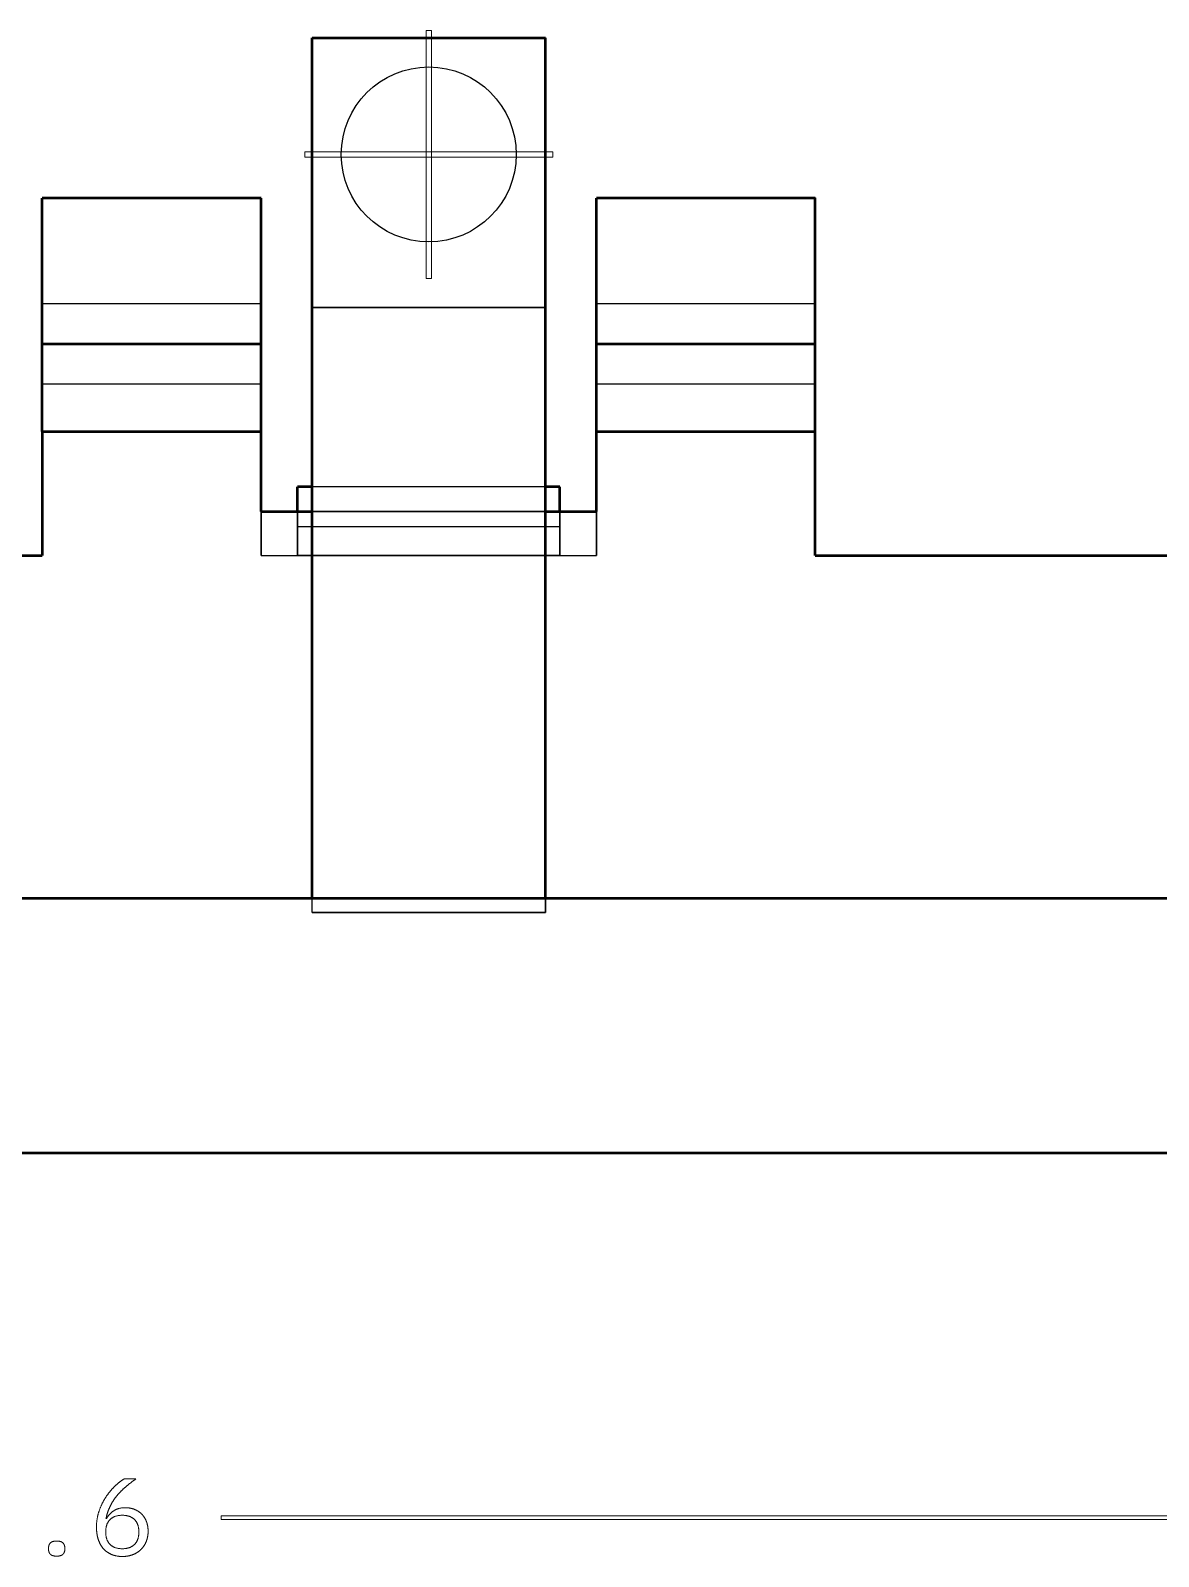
# Model space of a CAD drawing. Header units: millimetres. Extents: x 25 to 584, y 11 to 410.
# Drawn here: x 214.79 to 245.73, y 102.04 to 143.91 of the extents above; entities that cross this region are included whole.
import ezdxf

# ---------------------------------------------------------------- set-up
doc = ezdxf.new("R2010")
doc.units = ezdxf.units.MM
for name, color, linetype, lineweight in [('dims', 7, 'Continuous', 5), ('hidden', 7, 'Continuous', 25), ('part', 7, 'Continuous', 50)]:
    doc.layers.add(name, color=color, linetype=linetype, lineweight=lineweight)

msp = doc.modelspace()

# ---------------------------------------------------------------- linework, layer by layer
at = {"layer": 'dims'}
for p, q in [((225.636, 143.905), (225.636, 137.105)), ((225.786, 143.905), (225.636, 143.905)), ((225.786, 137.105), (225.786, 143.905)), ((229.111, 140.58), (222.311, 140.58)), ((222.311, 140.58), (222.311, 140.43)), ((222.311, 140.43), (229.111, 140.43)), ((229.111, 140.43), (229.111, 140.58)), ((225.636, 137.105), (225.786, 137.105)), ((217.68, 104.17), (217.356, 104.17)), ((216.87, 103.078), (216.855, 103.084)), ((220.013, 103.155), (220.013, 103.055)), ((284.851, 103.155), (220.013, 103.155)), ((220.013, 103.055), (284.851, 103.055)), ((216.852, 102.7), (216.852, 102.724)), ((217.758, 102.724), (217.758, 102.7)), ((215.283, 102.283), (215.283, 102.229)), ((215.727, 102.229), (215.727, 102.283))]:
    msp.add_line(p, q, dxfattribs=at)
for points in [[(216.847, 103.658), (216.957, 103.828), (217.092, 103.958)], [(217.092, 103.958), (217.227, 104.089), (217.356, 104.17)], [(217.375, 103.93), (217.242, 103.813), (217.14, 103.685)], [(217.68, 104.17), (217.509, 104.047), (217.375, 103.93)], [(216.667, 103.283), (216.738, 103.489), (216.847, 103.658)], [(216.969, 103.412), (216.9, 103.267), (216.855, 103.084)], [(217.14, 103.685), (217.038, 103.558), (216.969, 103.412)], [(216.597, 102.844), (216.597, 103.078), (216.667, 103.283)], [(216.97, 103.054), (216.852, 102.937), (216.852, 102.724)], [(216.87, 103.078), (216.945, 103.207), (217.068, 103.292)], [(217.305, 103.171), (217.089, 103.171), (216.97, 103.054)], [(217.068, 103.292), (217.191, 103.378), (217.386, 103.378)], [(217.639, 103.054), (217.521, 103.171), (217.305, 103.171)], [(217.386, 103.378), (217.524, 103.378), (217.638, 103.333)], [(217.638, 103.333), (217.752, 103.288), (217.836, 103.204)], [(217.758, 102.724), (217.758, 102.937), (217.639, 103.054)], [(217.836, 103.204), (217.92, 103.12), (217.966, 103)], [(217.966, 103), (218.013, 102.88), (218.013, 102.733)], [(216.646, 102.508), (216.597, 102.658), (216.597, 102.844)], [(216.852, 102.7), (216.852, 102.487), (216.97, 102.37)], [(217.639, 102.37), (217.758, 102.487), (217.758, 102.7)], [(218.013, 102.733), (218.013, 102.58), (217.962, 102.453)], [(215.283, 102.283), (215.283, 102.361), (215.332, 102.412)], [(215.332, 102.1), (215.283, 102.151), (215.283, 102.229)], [(215.332, 102.412), (215.382, 102.463), (215.505, 102.463)], [(215.505, 102.463), (215.628, 102.463), (215.677, 102.412)], [(215.677, 102.412), (215.727, 102.361), (215.727, 102.283)], [(215.727, 102.229), (215.727, 102.151), (215.677, 102.1)], [(216.787, 102.254), (216.696, 102.358), (216.646, 102.508)], [(217.011, 102.095), (216.879, 102.151), (216.787, 102.254)], [(216.97, 102.37), (217.089, 102.253), (217.305, 102.253)], [(217.305, 102.253), (217.521, 102.253), (217.639, 102.37)], [(217.819, 102.233), (217.728, 102.142), (217.597, 102.091)], [(217.962, 102.453), (217.911, 102.325), (217.819, 102.233)], [(215.505, 102.049), (215.382, 102.049), (215.332, 102.1)], [(215.677, 102.1), (215.628, 102.049), (215.505, 102.049)], [(217.308, 102.04), (217.143, 102.04), (217.011, 102.095)], [(217.597, 102.091), (217.467, 102.04), (217.308, 102.04)]]:
    msp.add_open_spline(points, degree=2, dxfattribs=at)
at = {"layer": 'hidden'}
for p, q in [((222.511, 136.305), (222.511, 143.705)), ((222.511, 143.705), (228.911, 143.705)), ((228.911, 136.305), (228.911, 143.705)), ((221.111, 136.405), (215.111, 136.405)), ((222.511, 136.305), (222.511, 130.705)), ((222.511, 136.305), (228.911, 136.305)), ((228.911, 136.305), (222.511, 136.305)), ((228.911, 136.305), (228.911, 130.705)), ((236.311, 136.405), (230.311, 136.405)), ((215.111, 132.905), (215.111, 135.305)), ((215.111, 135.305), (221.111, 135.305)), ((221.111, 132.905), (221.111, 135.305)), ((230.311, 132.905), (230.311, 135.305)), ((230.311, 135.305), (236.311, 135.305)), ((236.311, 132.905), (236.311, 135.305)), ((221.111, 134.205), (215.111, 134.205)), ((236.311, 134.205), (230.311, 134.205)), ((215.111, 132.905), (221.111, 132.905)), ((215.111, 129.505), (215.111, 132.905)), ((221.111, 132.905), (215.111, 132.905)), ((221.111, 132.905), (215.111, 132.905)), ((221.111, 129.505), (221.111, 132.905)), ((230.311, 132.905), (236.311, 132.905)), ((230.311, 129.505), (230.311, 132.905)), ((236.311, 132.905), (230.311, 132.905)), ((236.311, 132.905), (230.311, 132.905)), ((236.311, 132.905), (236.311, 129.505)), ((222.111, 131.385), (222.111, 130.293)), ((228.911, 131.385), (222.511, 131.385)), ((229.311, 131.385), (229.311, 130.293)), ((221.111, 130.705), (221.111, 129.505)), ((221.111, 130.705), (222.111, 130.705)), ((222.111, 130.705), (229.311, 130.705)), ((222.111, 129.505), (222.111, 130.705)), ((222.511, 119.705), (222.511, 130.705)), ((228.911, 130.705), (222.511, 130.705)), ((228.911, 130.705), (228.911, 119.705)), ((229.311, 130.705), (230.311, 130.705)), ((229.311, 129.505), (229.311, 130.705)), ((230.311, 130.705), (230.311, 129.505)), ((229.311, 130.293), (222.111, 130.293)), ((222.111, 130.293), (222.111, 129.505)), ((229.311, 130.293), (229.311, 129.505)), ((205.161, 129.505), (215.111, 129.505)), ((221.111, 129.505), (230.311, 129.505)), ((221.111, 129.505), (222.111, 129.505)), ((229.311, 129.505), (222.111, 129.505)), ((229.311, 129.505), (230.311, 129.505)), ((236.311, 129.505), (246.601, 129.505)), ((204.761, 120.105), (273.201, 120.105)), ((222.511, 119.705), (222.511, 120.105)), ((228.911, 119.705), (228.911, 120.105)), ((228.911, 119.705), (222.511, 119.705)), ((222.511, 119.705), (228.911, 119.705)), ((203.556, 113.105), (274.407, 113.105)), ((204.761, 113.105), (273.201, 113.105)), ((204.761, 113.105), (273.201, 113.105))]:
    msp.add_line(p, q, dxfattribs=at)
msp.add_circle((225.711, 140.505), 2.4, dxfattribs=at)
msp.add_circle((225.711, 140.505), 2.4, dxfattribs=at)
for points, degree, knots in [([(215.111, 139.305), (215.111, 139.292), (215.111, 139.28), (215.111, 139.242), (215.111, 139.205), (215.111, 139.143), (215.111, 139.081), (215.111, 138.995), (215.111, 138.909), (215.111, 138.8), (215.111, 138.692), (215.111, 138.562), (215.111, 138.432), (215.111, 138.283), (215.111, 138.133), (215.111, 137.966), (215.111, 137.799), (215.111, 137.616), (215.111, 137.433), (215.111, 137.237), (215.111, 137.041), (215.111, 136.833), (215.111, 136.626), (215.111, 136.411), (215.111, 136.195), (215.111, 135.754), (215.111, 135.305)], 2, [0, 0, 0, 0.071429, 0.071429, 0.142857, 0.142857, 0.214286, 0.214286, 0.285714, 0.285714, 0.357143, 0.357143, 0.428571, 0.428571, 0.5, 0.5, 0.571429, 0.571429, 0.642857, 0.642857, 0.714286, 0.714286, 0.785714, 0.785714, 0.857143, 0.857143, 1, 1, 1]), ([(221.111, 139.305), (221.111, 139.292), (221.111, 139.28), (221.111, 139.242), (221.111, 139.205), (221.111, 139.143), (221.111, 139.081), (221.111, 138.995), (221.111, 138.909), (221.111, 138.8), (221.111, 138.692), (221.111, 138.562), (221.111, 138.432), (221.111, 138.283), (221.111, 138.133), (221.111, 137.966), (221.111, 137.799), (221.111, 137.616), (221.111, 137.433), (221.111, 137.237), (221.111, 137.041), (221.111, 136.833), (221.111, 136.626), (221.111, 136.411), (221.111, 136.195), (221.111, 135.754), (221.111, 135.305)], 2, [0, 0, 0, 0.071429, 0.071429, 0.142857, 0.142857, 0.214286, 0.214286, 0.285714, 0.285714, 0.357143, 0.357143, 0.428571, 0.428571, 0.5, 0.5, 0.571429, 0.571429, 0.642857, 0.642857, 0.714286, 0.714286, 0.785714, 0.785714, 0.857143, 0.857143, 1, 1, 1]), ([(230.311, 139.305), (230.311, 139.292), (230.311, 139.28), (230.311, 139.242), (230.311, 139.205), (230.311, 139.143), (230.311, 139.081), (230.311, 138.995), (230.311, 138.909), (230.311, 138.8), (230.311, 138.692), (230.311, 138.562), (230.311, 138.432), (230.311, 138.283), (230.311, 138.133), (230.311, 137.966), (230.311, 137.799), (230.311, 137.616), (230.311, 137.433), (230.311, 137.237), (230.311, 137.041), (230.311, 136.833), (230.311, 136.626), (230.311, 136.411), (230.311, 136.195), (230.311, 135.754), (230.311, 135.305)], 2, [0, 0, 0, 0.071429, 0.071429, 0.142857, 0.142857, 0.214286, 0.214286, 0.285714, 0.285714, 0.357143, 0.357143, 0.428571, 0.428571, 0.5, 0.5, 0.571429, 0.571429, 0.642857, 0.642857, 0.714286, 0.714286, 0.785714, 0.785714, 0.857143, 0.857143, 1, 1, 1]), ([(236.311, 139.305), (236.311, 139.292), (236.311, 139.28), (236.311, 139.242), (236.311, 139.205), (236.311, 139.143), (236.311, 139.081), (236.311, 138.995), (236.311, 138.909), (236.311, 138.8), (236.311, 138.692), (236.311, 138.562), (236.311, 138.432), (236.311, 138.283), (236.311, 138.133), (236.311, 137.966), (236.311, 137.799), (236.311, 137.616), (236.311, 137.433), (236.311, 137.237), (236.311, 137.041), (236.311, 136.833), (236.311, 136.626), (236.311, 136.411), (236.311, 136.195), (236.311, 135.754), (236.311, 135.305)], 2, [0, 0, 0, 0.071429, 0.071429, 0.142857, 0.142857, 0.214286, 0.214286, 0.285714, 0.285714, 0.357143, 0.357143, 0.428571, 0.428571, 0.5, 0.5, 0.571429, 0.571429, 0.642857, 0.642857, 0.714286, 0.714286, 0.785714, 0.785714, 0.857143, 0.857143, 1, 1, 1]), ([(215.111, 135.305), (215.111, 135.491), (215.111, 135.668), (215.111, 135.784), (215.111, 135.89), (215.111, 135.941), (215.111, 135.991), (215.111, 136.037), (215.111, 136.083), (215.111, 136.124), (215.111, 136.165), (215.111, 136.201), (215.111, 136.236), (215.111, 136.266), (215.111, 136.296), (215.111, 136.32), (215.111, 136.343), (215.111, 136.36), (215.111, 136.377), (215.111, 136.388), (215.111, 136.398), (215.111, 136.402), (215.111, 136.405)], 2, [0, 0, 0, 0.336599, 0.336599, 0.560999, 0.560999, 0.673198, 0.673198, 0.785398, 0.785398, 0.897598, 0.897598, 1.009798, 1.009798, 1.121997, 1.121997, 1.234197, 1.234197, 1.346397, 1.346397, 1.458597, 1.458597, 1.570796, 1.570796, 1.570796]), ([(221.111, 135.305), (221.111, 135.491), (221.111, 135.668), (221.111, 135.784), (221.111, 135.89), (221.111, 135.941), (221.111, 135.991), (221.111, 136.037), (221.111, 136.083), (221.111, 136.124), (221.111, 136.165), (221.111, 136.201), (221.111, 136.236), (221.111, 136.266), (221.111, 136.296), (221.111, 136.32), (221.111, 136.343), (221.111, 136.36), (221.111, 136.377), (221.111, 136.388), (221.111, 136.398), (221.111, 136.402), (221.111, 136.405)], 2, [0, 0, 0, 0.336599, 0.336599, 0.560999, 0.560999, 0.673198, 0.673198, 0.785398, 0.785398, 0.897598, 0.897598, 1.009798, 1.009798, 1.121997, 1.121997, 1.234197, 1.234197, 1.346397, 1.346397, 1.458597, 1.458597, 1.570796, 1.570796, 1.570796]), ([(230.311, 135.305), (230.311, 135.491), (230.311, 135.668), (230.311, 135.784), (230.311, 135.89), (230.311, 135.941), (230.311, 135.991), (230.311, 136.037), (230.311, 136.083), (230.311, 136.124), (230.311, 136.165), (230.311, 136.201), (230.311, 136.236), (230.311, 136.266), (230.311, 136.296), (230.311, 136.32), (230.311, 136.343), (230.311, 136.36), (230.311, 136.377), (230.311, 136.388), (230.311, 136.398), (230.311, 136.402), (230.311, 136.405)], 2, [0, 0, 0, 0.336599, 0.336599, 0.560999, 0.560999, 0.673198, 0.673198, 0.785398, 0.785398, 0.897598, 0.897598, 1.009798, 1.009798, 1.121997, 1.121997, 1.234197, 1.234197, 1.346397, 1.346397, 1.458597, 1.458597, 1.570796, 1.570796, 1.570796]), ([(236.311, 135.305), (236.311, 135.491), (236.311, 135.668), (236.311, 135.784), (236.311, 135.89), (236.311, 135.941), (236.311, 135.991), (236.311, 136.037), (236.311, 136.083), (236.311, 136.124), (236.311, 136.165), (236.311, 136.201), (236.311, 136.236), (236.311, 136.266), (236.311, 136.296), (236.311, 136.32), (236.311, 136.343), (236.311, 136.36), (236.311, 136.377), (236.311, 136.388), (236.311, 136.398), (236.311, 136.402), (236.311, 136.405)], 2, [0, 0, 0, 0.336599, 0.336599, 0.560999, 0.560999, 0.673198, 0.673198, 0.785398, 0.785398, 0.897598, 0.897598, 1.009798, 1.009798, 1.121997, 1.121997, 1.234197, 1.234197, 1.346397, 1.346397, 1.458597, 1.458597, 1.570796, 1.570796, 1.570796]), ([(215.111, 134.205), (215.111, 134.207), (215.111, 134.21), (215.111, 134.212), (215.111, 134.219), (215.111, 134.226), (215.111, 134.233), (215.111, 134.244), (215.111, 134.255), (215.111, 134.267), (215.111, 134.282), (215.111, 134.298), (215.111, 134.314), (215.111, 134.334), (215.111, 134.354), (215.111, 134.374), (215.111, 134.397), (215.111, 134.421), (215.111, 134.445), (215.111, 134.472), (215.111, 134.5), (215.111, 134.527), (215.111, 134.558), (215.111, 134.589), (215.111, 134.619), (215.111, 134.685), (215.111, 134.754), (215.111, 134.828), (215.111, 134.977), (215.111, 135.14), (215.111, 135.305)], 3, [0, 0, 0, 0, 0.071429, 0.071429, 0.071429, 0.142857, 0.142857, 0.142857, 0.214286, 0.214286, 0.214286, 0.285714, 0.285714, 0.285714, 0.357143, 0.357143, 0.357143, 0.428571, 0.428571, 0.428571, 0.5, 0.5, 0.5, 0.571429, 0.571429, 0.571429, 0.714286, 0.714286, 0.714286, 1, 1, 1, 1]), ([(221.111, 134.205), (221.111, 134.207), (221.111, 134.21), (221.111, 134.212), (221.111, 134.219), (221.111, 134.226), (221.111, 134.233), (221.111, 134.244), (221.111, 134.255), (221.111, 134.267), (221.111, 134.282), (221.111, 134.298), (221.111, 134.314), (221.111, 134.334), (221.111, 134.354), (221.111, 134.374), (221.111, 134.397), (221.111, 134.421), (221.111, 134.445), (221.111, 134.472), (221.111, 134.5), (221.111, 134.527), (221.111, 134.558), (221.111, 134.589), (221.111, 134.619), (221.111, 134.685), (221.111, 134.754), (221.111, 134.828), (221.111, 134.977), (221.111, 135.14), (221.111, 135.305)], 3, [0, 0, 0, 0, 0.071429, 0.071429, 0.071429, 0.142857, 0.142857, 0.142857, 0.214286, 0.214286, 0.214286, 0.285714, 0.285714, 0.285714, 0.357143, 0.357143, 0.357143, 0.428571, 0.428571, 0.428571, 0.5, 0.5, 0.5, 0.571429, 0.571429, 0.571429, 0.714286, 0.714286, 0.714286, 1, 1, 1, 1]), ([(230.311, 134.205), (230.311, 134.207), (230.311, 134.21), (230.311, 134.212), (230.311, 134.219), (230.311, 134.226), (230.311, 134.233), (230.311, 134.244), (230.311, 134.255), (230.311, 134.267), (230.311, 134.282), (230.311, 134.298), (230.311, 134.314), (230.311, 134.334), (230.311, 134.354), (230.311, 134.374), (230.311, 134.397), (230.311, 134.421), (230.311, 134.445), (230.311, 134.472), (230.311, 134.5), (230.311, 134.527), (230.311, 134.558), (230.311, 134.589), (230.311, 134.619), (230.311, 134.685), (230.311, 134.754), (230.311, 134.828), (230.311, 134.977), (230.311, 135.14), (230.311, 135.305)], 3, [0, 0, 0, 0, 0.071429, 0.071429, 0.071429, 0.142857, 0.142857, 0.142857, 0.214286, 0.214286, 0.214286, 0.285714, 0.285714, 0.285714, 0.357143, 0.357143, 0.357143, 0.428571, 0.428571, 0.428571, 0.5, 0.5, 0.5, 0.571429, 0.571429, 0.571429, 0.714286, 0.714286, 0.714286, 1, 1, 1, 1]), ([(236.311, 134.205), (236.311, 134.207), (236.311, 134.21), (236.311, 134.212), (236.311, 134.219), (236.311, 134.226), (236.311, 134.233), (236.311, 134.244), (236.311, 134.255), (236.311, 134.267), (236.311, 134.282), (236.311, 134.298), (236.311, 134.314), (236.311, 134.334), (236.311, 134.354), (236.311, 134.374), (236.311, 134.397), (236.311, 134.421), (236.311, 134.445), (236.311, 134.472), (236.311, 134.5), (236.311, 134.527), (236.311, 134.558), (236.311, 134.589), (236.311, 134.619), (236.311, 134.685), (236.311, 134.754), (236.311, 134.828), (236.311, 134.977), (236.311, 135.14), (236.311, 135.305)], 3, [0, 0, 0, 0, 0.071429, 0.071429, 0.071429, 0.142857, 0.142857, 0.142857, 0.214286, 0.214286, 0.214286, 0.285714, 0.285714, 0.285714, 0.357143, 0.357143, 0.357143, 0.428571, 0.428571, 0.428571, 0.5, 0.5, 0.5, 0.571429, 0.571429, 0.571429, 0.714286, 0.714286, 0.714286, 1, 1, 1, 1])]:
    msp.add_open_spline(points, degree=degree, knots=knots, dxfattribs=at)
for points in [[(215.111, 136.405), (215.111, 136.377), (215.111, 136.296), (215.111, 136.165), (215.111, 135.991), (215.111, 135.782), (215.111, 135.55), (215.111, 135.305), (215.111, 135.06), (215.111, 134.828), (215.111, 134.619), (215.111, 134.445), (215.111, 134.314), (215.111, 134.233), (215.111, 134.205)], [(221.111, 136.405), (221.111, 136.377), (221.111, 136.296), (221.111, 136.165), (221.111, 135.991), (221.111, 135.782), (221.111, 135.55), (221.111, 135.305), (221.111, 135.06), (221.111, 134.828), (221.111, 134.619), (221.111, 134.445), (221.111, 134.314), (221.111, 134.233), (221.111, 134.205)], [(230.311, 136.405), (230.311, 136.377), (230.311, 136.296), (230.311, 136.165), (230.311, 135.991), (230.311, 135.782), (230.311, 135.55), (230.311, 135.305), (230.311, 135.06), (230.311, 134.828), (230.311, 134.619), (230.311, 134.445), (230.311, 134.314), (230.311, 134.233), (230.311, 134.205)], [(236.311, 136.405), (236.311, 136.377), (236.311, 136.296), (236.311, 136.165), (236.311, 135.991), (236.311, 135.782), (236.311, 135.55), (236.311, 135.305), (236.311, 135.06), (236.311, 134.828), (236.311, 134.619), (236.311, 134.445), (236.311, 134.314), (236.311, 134.233), (236.311, 134.205)]]:
    msp.add_open_spline(points, degree=1, dxfattribs=at)
at = {"layer": 'part'}
for p, q in [((222.511, 120.105), (222.511, 143.705)), ((222.511, 143.705), (228.911, 143.705)), ((228.911, 120.105), (228.911, 143.705)), ((221.111, 139.305), (215.111, 139.305)), ((236.311, 139.305), (230.311, 139.305)), ((215.111, 132.905), (215.111, 135.305)), ((215.111, 135.305), (221.111, 135.305)), ((221.111, 132.905), (221.111, 135.305)), ((230.311, 132.905), (230.311, 135.305)), ((230.311, 135.305), (236.311, 135.305)), ((236.311, 132.905), (236.311, 135.305)), ((215.111, 132.905), (221.111, 132.905)), ((215.111, 132.905), (215.111, 129.505)), ((221.111, 130.705), (221.111, 132.905)), ((230.311, 132.905), (236.311, 132.905)), ((230.311, 130.705), (230.311, 132.905)), ((236.311, 129.505), (236.311, 132.905)), ((222.111, 130.705), (222.111, 131.385)), ((222.511, 131.385), (222.111, 131.385)), ((229.311, 131.385), (228.911, 131.385)), ((229.311, 130.705), (229.311, 131.385)), ((221.111, 130.705), (222.511, 130.705)), ((228.911, 130.705), (230.311, 130.705)), ((205.161, 129.505), (215.111, 129.505)), ((236.311, 129.505), (246.601, 129.505)), ((203.66, 120.105), (274.303, 120.105)), ((274.303, 113.105), (203.66, 113.105))]:
    msp.add_line(p, q, dxfattribs=at)
for points in [[(215.111, 135.305), (215.111, 135.753), (215.111, 136.195), (215.111, 136.626), (215.111, 137.041), (215.111, 137.433), (215.111, 137.799), (215.111, 138.133), (215.111, 138.432), (215.111, 138.692), (215.111, 138.909), (215.111, 139.081), (215.111, 139.205), (215.111, 139.28), (215.111, 139.305)], [(221.111, 135.305), (221.111, 135.753), (221.111, 136.195), (221.111, 136.626), (221.111, 137.041), (221.111, 137.433), (221.111, 137.799), (221.111, 138.133), (221.111, 138.432), (221.111, 138.692), (221.111, 138.909), (221.111, 139.081), (221.111, 139.205), (221.111, 139.28), (221.111, 139.305)], [(230.311, 135.305), (230.311, 135.753), (230.311, 136.195), (230.311, 136.626), (230.311, 137.041), (230.311, 137.433), (230.311, 137.799), (230.311, 138.133), (230.311, 138.432), (230.311, 138.692), (230.311, 138.909), (230.311, 139.081), (230.311, 139.205), (230.311, 139.28), (230.311, 139.305)], [(236.311, 135.305), (236.311, 135.753), (236.311, 136.195), (236.311, 136.626), (236.311, 137.041), (236.311, 137.433), (236.311, 137.799), (236.311, 138.133), (236.311, 138.432), (236.311, 138.692), (236.311, 138.909), (236.311, 139.081), (236.311, 139.205), (236.311, 139.28), (236.311, 139.305)]]:
    msp.add_open_spline(points, degree=1, dxfattribs=at)

doc.saveas('drawing.dxf')
